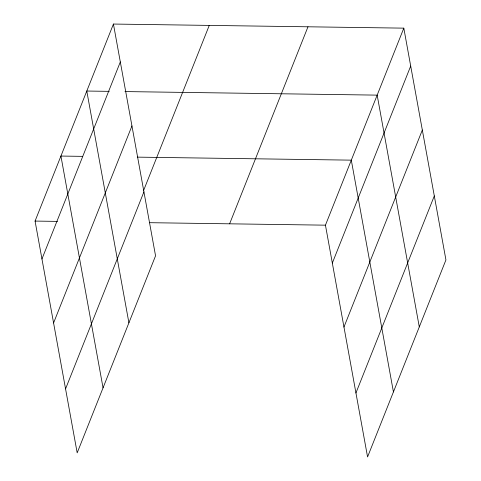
<?xml version="1.0" encoding="UTF-8"?>
<svg xmlns="http://www.w3.org/2000/svg" width="481" height="481" viewBox="0 0 481 481"><rect width="100%" height="100%" fill="white"/><g stroke="black" fill="none" stroke-linecap="round" stroke-linejoin="round"><path stroke-width="0.72" d="M113.432 24.05L155.555 255.832L77.188 452.855L35.065 221.074L113.432 24.05L403.812 28.145L445.935 259.926L367.568 456.95L325.445 225.168L403.812 28.145M41.955 258.97L120.322 61.947M53.577 322.955L131.944 125.932M143.548 190.608L209.259 25.403M65.56 388.876L143.927 191.853M229.617 223.815L307.984 26.792M332.335 263.065L410.702 66.041M343.963 327.05L422.33 130.026M355.94 392.971L434.307 195.941M109.247 91.354L86.784 91.035L128.908 322.823M124.97 91.576L377.17 95.13L419.288 326.912M82.636 156.361L60.925 156.054L103.048 387.836M137.289 157.131L351.304 160.149L393.428 391.931M35.065 221.074L57.522 221.392M149.591 222.691L325.445 225.168"/></g></svg>
